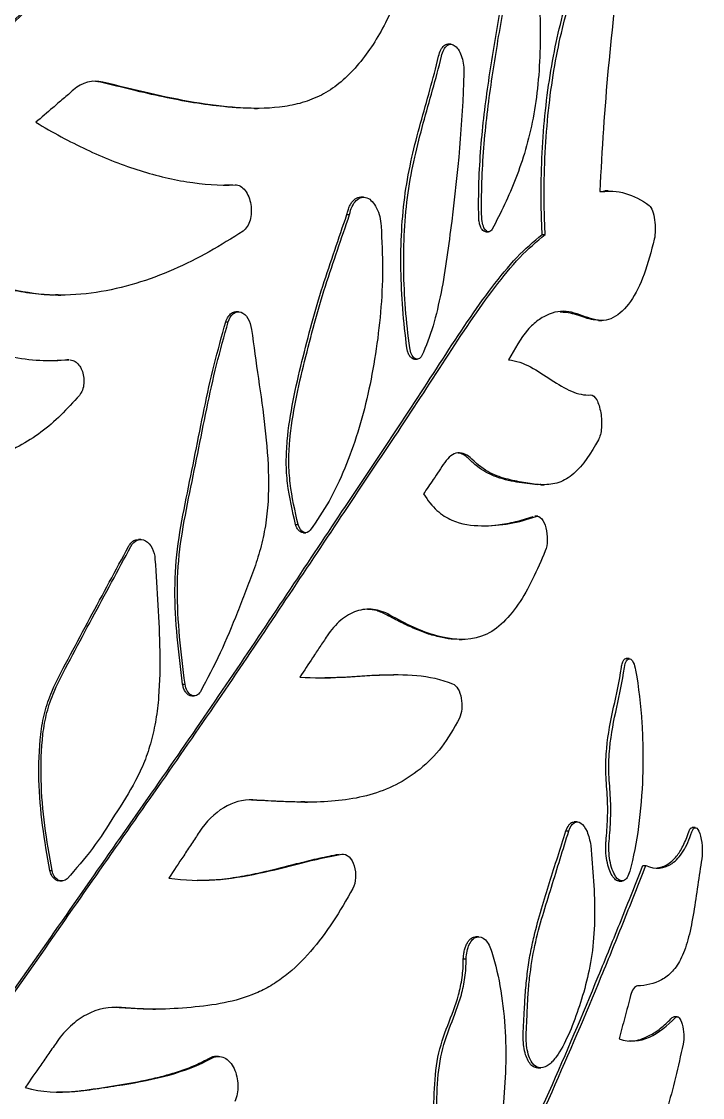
# Model space of a CAD drawing. Header units: millimetres. Extents: x 10 to 459, y 8 to 584.
# Drawn here: x 348.61 to 358.8, y 352.82 to 368.94 of the extents above; entities that cross this region are included whole.
import ezdxf

# ---------------------------------------------------------------- set-up
doc = ezdxf.new("R2010")
doc.units = ezdxf.units.MM
doc.layers.add('OUTLINE', color=7, linetype='Continuous', lineweight=25)

msp = doc.modelspace()

# ---------------------------------------------------------------- linework, layer by layer
at = {"layer": 'OUTLINE'}
for p, q in [((355.032, 368.6), (354.988, 368.6)), ((349.788, 368.033), (349.675, 368.045)), ((352.095, 367.64), (352.136, 367.64)), ((351.642, 366.493), (351.766, 366.493)), ((353.725, 366.31), (353.683, 366.31)), ((357.262, 366.395), (357.339, 366.396)), ((357.385, 366.402), (357.339, 366.402)), ((353.475, 366.048), (353.515, 366.048)), ((355.554, 365.789), (355.598, 365.789)), ((356.398, 365.75), (356.443, 365.75)), ((349.156, 364.842), (349.192, 364.842)), ((351.853, 364.592), (351.815, 364.592)), ((351.662, 364.44), (351.699, 364.44)), ((357.243, 364.46), (357.29, 364.46)), ((348.999, 363.864), (349.274, 363.874)), ((349.318, 363.874), (349.284, 363.874)), ((349.308, 363.874), (349.318, 363.872)), ((354.486, 363.881), (354.528, 363.881)), ((356.377, 362.001), (356.423, 362.001)), ((356.336, 361.528), (356.291, 361.528)), ((352.707, 361.404), (352.746, 361.404)), ((352.824, 361.282), (352.863, 361.282)), ((350.39, 361.182), (350.355, 361.182)), ((354.077, 360.048), (354.118, 360.048)), ((355.155, 359.684), (355.2, 359.684)), ((357.703, 359.396), (357.656, 359.396)), ((354.219, 359.155), (354.178, 359.155)), ((351.017, 359.012), (351.053, 359.012)), ((351.154, 358.837), (351.191, 358.837)), ((352.846, 357.246), (352.888, 357.246)), ((356.925, 356.951), (356.88, 356.951)), ((356.753, 356.814), (356.797, 356.814)), ((358.69, 356.864), (358.642, 356.864)), ((357.905, 356.295), (357.952, 356.295)), ((349.03, 356.221), (349.062, 356.221)), ((349.179, 356.065), (349.212, 356.065)), ((357.548, 356.064), (357.595, 356.064)), ((355.448, 355.229), (355.405, 355.229)), ((355.218, 354.896), (355.26, 354.896)), ((350.068, 354.167), (349.959, 354.17)), ((350.068, 354.167), (350.102, 354.167)), ((350.573, 354.143), (350.611, 354.143)), ((358.346, 354.019), (358.372, 354.031)), ((358.419, 354.031), (358.371, 354.031)), ((351.553, 353.437), (351.516, 353.437)), ((356.334, 353.265), (356.379, 353.265))]:
    msp.add_line(p, q, dxfattribs=at)
for points, knots in [([(325.204, 346.333), (325.431, 346.641), (325.659, 346.948), (326.128, 347.55), (326.367, 347.848), (327.094, 348.729), (327.594, 349.303), (328.62, 350.426), (329.145, 350.976), (330.214, 352.057), (330.759, 352.589), (332.403, 354.158), (333.517, 355.172), (335.715, 357.199), (336.796, 358.221), (338.931, 360.233), (339.99, 361.219), (341.566, 362.666), (342.09, 363.143), (343.124, 364.084), (343.635, 364.548), (345.15, 365.92), (346.135, 366.808), (348.048, 368.532), (348.976, 369.367), (349.871, 370.173)], [0, 0, 0, 0, 0.03125, 0.03125, 0.0625, 0.0625, 0.125, 0.125, 0.1875, 0.1875, 0.25, 0.25, 0.375, 0.375, 0.5, 0.5, 0.625, 0.625, 0.6875, 0.6875, 0.75, 0.75, 0.875, 0.875, 1, 1, 1, 1]), ([(327.701, 349.413), (327.71, 349.423), (328.012, 349.774), (328.635, 350.439), (329.565, 351.411), (330.513, 352.354), (331.471, 353.277), (332.435, 354.182), (333.403, 355.078), (334.371, 355.97), (335.334, 356.861), (336.286, 357.752), (337.227, 358.641), (338.16, 359.523), (339.091, 360.398), (340.021, 361.262), (340.947, 362.117), (341.912, 363.002), (342.914, 363.915), (343.947, 364.854), (344.966, 365.777), (345.906, 366.627), (346.769, 367.407), (347.559, 368.119), (348.333, 368.818), (349.094, 369.503), (349.586, 369.947), (349.832, 370.169)], [0, 0, 0, 0, 0.001288, 0.042666, 0.084054, 0.125434, 0.166394, 0.207362, 0.248324, 0.289476, 0.330635, 0.371787, 0.412744, 0.453707, 0.494663, 0.535845, 0.577034, 0.618215, 0.665487, 0.712783, 0.760077, 0.807346, 0.845862, 0.884403, 0.922951, 0.961488, 1, 1, 1, 1]), ([(356.398, 365.75), (356.394, 365.861), (356.389, 365.972), (356.384, 366.191), (356.383, 366.301), (356.384, 366.627), (356.391, 366.842), (356.416, 367.267), (356.434, 367.479), (356.48, 367.888), (356.509, 368.086), (356.575, 368.469), (356.613, 368.654), (356.698, 369.009), (356.746, 369.181), (356.9, 369.664), (357.014, 369.947), (357.145, 370.169)], [0, 0, 0, 0, 0.0625, 0.0625, 0.125, 0.125, 0.25, 0.25, 0.375, 0.375, 0.5, 0.5, 0.625, 0.625, 0.75, 0.75, 1, 1, 1, 1]), ([(356.443, 365.75), (356.439, 365.861), (356.434, 365.972), (356.429, 366.192), (356.428, 366.302), (356.429, 366.628), (356.436, 366.843), (356.461, 367.269), (356.479, 367.481), (356.526, 367.891), (356.554, 368.09), (356.621, 368.473), (356.659, 368.658), (356.745, 369.013), (356.793, 369.185), (356.947, 369.668), (357.062, 369.95), (357.193, 370.173)], [0, 0, 0, 0, 0.0625, 0.0625, 0.125, 0.125, 0.25, 0.25, 0.375, 0.375, 0.5, 0.5, 0.625, 0.625, 0.75, 0.75, 1, 1, 1, 1]), ([(357.589, 370.007), (357.512, 369.441), (357.444, 368.853), (357.334, 367.644), (357.291, 367.026), (357.262, 366.394)], [0, 0, 0, 0, 0.5, 0.5, 1, 1, 1, 1]), ([(355.45, 366.004), (355.442, 366.361), (355.455, 366.707), (355.509, 367.387), (355.551, 367.721), (355.622, 368.212), (355.648, 368.374), (355.7, 368.697), (355.726, 368.858), (355.812, 369.332), (355.877, 369.637), (355.964, 369.914)], [0, 0, 0, 0, 0.25, 0.25, 0.5, 0.5, 0.625, 0.625, 0.75, 0.75, 1, 1, 1, 1]), ([(355.494, 366.004), (355.486, 366.361), (355.499, 366.707), (355.553, 367.387), (355.594, 367.722), (355.666, 368.212), (355.692, 368.374), (355.744, 368.697), (355.771, 368.858), (355.857, 369.332), (355.922, 369.638), (356.009, 369.914)], [0, 0, 0, 0, 0.25, 0.25, 0.5, 0.5, 0.625, 0.625, 0.75, 0.75, 1, 1, 1, 1]), ([(356.324, 369.675), (356.361, 369.297), (356.376, 368.922), (356.363, 368.366), (356.352, 368.181), (356.318, 367.828), (356.294, 367.658), (356.232, 367.33), (356.193, 367.172), (356.106, 366.871), (356.057, 366.729), (355.9, 366.321), (355.779, 366.073), (355.651, 365.831)], [0, 0, 0, 0, 0.25, 0.25, 0.375, 0.375, 0.5, 0.5, 0.625, 0.625, 0.75, 0.75, 1, 1, 1, 1]), ([(354.31, 369.52), (354.26, 369.394), (354.21, 369.267), (354.105, 369.023), (354.048, 368.907), (353.926, 368.688), (353.86, 368.584), (353.721, 368.389), (353.647, 368.296), (353.414, 368.044), (353.244, 367.913), (352.966, 367.777), (352.869, 367.742), (352.671, 367.688), (352.571, 367.67), (352.266, 367.634), (352.057, 367.635), (351.629, 367.665), (351.41, 367.692), (350.746, 367.804), (350.291, 367.917), (349.822, 368.033)], [0, 0, 0, 0, 0.0625, 0.0625, 0.125, 0.125, 0.1875, 0.1875, 0.25, 0.25, 0.375, 0.375, 0.4375, 0.4375, 0.5, 0.5, 0.625, 0.625, 0.75, 0.75, 1, 1, 1, 1]), ([(354.848, 368.421), (354.858, 368.455), (354.878, 368.523), (354.929, 368.582), (354.969, 368.606), (354.988, 368.6), (354.989, 368.6)], [0, 0, 0, 0, 0.340233, 0.681549, 0.995178, 1, 1, 1, 1]), ([(354.891, 368.421), (354.908, 368.493), (354.937, 368.551), (355.014, 368.609), (355.059, 368.606), (355.139, 368.54), (355.174, 368.477), (355.219, 368.331), (355.229, 368.246), (355.227, 368.165)], [0, 0, 0, 0, 0.25, 0.25, 0.5, 0.5, 0.75, 0.75, 1, 1, 1, 1]), ([(354.375, 364.05), (354.322, 364.441), (354.291, 364.832), (354.279, 365.612), (354.299, 366.006), (354.402, 366.739), (354.486, 367.081), (354.67, 367.751), (354.768, 368.077), (354.848, 368.421)], [0, 0, 0, 0, 0.25, 0.25, 0.5, 0.5, 0.75, 0.75, 1, 1, 1, 1]), ([(354.416, 364.05), (354.363, 364.442), (354.333, 364.832), (354.321, 365.612), (354.341, 366.006), (354.444, 366.739), (354.528, 367.081), (354.712, 367.751), (354.81, 368.077), (354.891, 368.421)], [0, 0, 0, 0, 0.25, 0.25, 0.5, 0.5, 0.75, 0.75, 1, 1, 1, 1]), ([(352.095, 367.64), (352.025, 367.641), (351.871, 367.643), (351.568, 367.669), (351.183, 367.72), (350.727, 367.809), (350.263, 367.915), (349.946, 367.994), (349.788, 368.033)], [0, 0, 0, 0, 0.0965146, 0.2118774, 0.4087442, 0.6057839, 0.802954, 1, 1, 1, 1]), ([(355.227, 368.165), (355.206, 367.408), (355.134, 366.676), (355, 365.59), (354.953, 365.227), (354.817, 364.537), (354.73, 364.212), (354.596, 363.936)], [0, 0, 0, 0, 0.5, 0.5, 0.75, 0.75, 1, 1, 1, 1]), ([(349.384, 367.917), (349.333, 367.872), (349.281, 367.827), (349.229, 367.783), (349.177, 367.738), (349.125, 367.693), (349.072, 367.648), (348.989, 367.576), (348.904, 367.503), (348.82, 367.431)], [0, 0, 0, 0, 0.0002576253, 0.0002576253, 0.0002576253, 0.0005152506, 0.0005152506, 0.0005152506, 0.0009278929, 0.0009278929, 0.0009278929, 0.0009278929]), ([(348.82, 367.431), (349.071, 367.279), (349.323, 367.143), (349.828, 366.905), (350.081, 366.804), (350.584, 366.641), (350.834, 366.579), (351.325, 366.501), (351.567, 366.485), (351.803, 366.493)], [0, 0, 0, 0, 0.25, 0.25, 0.5, 0.5, 0.75, 0.75, 1, 1, 1, 1]), ([(351.803, 366.493), (351.857, 366.495), (351.911, 366.463), (351.995, 366.355), (352.024, 366.279), (352.05, 366.12), (352.046, 366.036), (352.006, 365.892), (351.969, 365.833), (351.921, 365.801)], [0, 0, 0, 0, 0.25, 0.25, 0.5, 0.5, 0.75, 0.75, 1, 1, 1, 1]), ([(353.475, 366.048), (353.48, 366.071), (353.491, 366.117), (353.516, 366.178), (353.546, 366.229), (353.581, 366.27), (353.62, 366.295), (353.654, 366.311), (353.676, 366.307), (353.684, 366.305)], [0, 0, 0, 0, 0.15646, 0.312848, 0.469883, 0.626835, 0.771984, 0.9171, 1, 1, 1, 1]), ([(353.515, 366.048), (353.533, 366.137), (353.568, 366.213), (353.662, 366.307), (353.72, 366.322), (353.832, 366.278), (353.883, 366.221), (353.959, 366.068), (353.982, 365.974), (353.989, 365.877)], [0, 0, 0, 0, 0.25, 0.25, 0.5, 0.5, 0.75, 0.75, 1, 1, 1, 1]), ([(358.003, 366.184), (358.037, 366.157), (358.068, 366.07), (358.096, 365.87), (358.095, 365.759), (358.077, 365.681)], [0, 0, 0, 0, 0.5, 0.5, 1, 1, 1, 1]), ([(352.707, 361.404), (352.661, 361.608), (352.614, 361.812), (352.576, 362.127), (352.569, 362.234), (352.568, 362.448), (352.574, 362.553), (352.601, 362.863), (352.633, 363.065), (352.711, 363.462), (352.756, 363.655), (352.898, 364.232), (352.998, 364.612), (353.173, 365.157), (353.234, 365.336), (353.355, 365.692), (353.415, 365.87), (353.475, 366.048)], [0, 0, 0, 0, 0.125, 0.125, 0.1875, 0.1875, 0.25, 0.25, 0.375, 0.375, 0.5, 0.5, 0.75, 0.75, 0.875, 0.875, 1, 1, 1, 1]), ([(352.746, 361.404), (352.699, 361.608), (352.653, 361.812), (352.615, 362.127), (352.608, 362.234), (352.607, 362.448), (352.612, 362.553), (352.639, 362.863), (352.672, 363.065), (352.75, 363.462), (352.795, 363.656), (352.938, 364.232), (353.038, 364.612), (353.213, 365.157), (353.274, 365.336), (353.395, 365.693), (353.455, 365.87), (353.515, 366.048)], [0, 0, 0, 0, 0.125, 0.125, 0.1875, 0.1875, 0.25, 0.25, 0.375, 0.375, 0.5, 0.5, 0.75, 0.75, 0.875, 0.875, 1, 1, 1, 1]), ([(355.554, 365.79), (355.545, 365.791), (355.526, 365.795), (355.498, 365.824), (355.475, 365.868), (355.457, 365.928), (355.451, 365.975), (355.45, 366.001), (355.45, 366.004)], [0, 0, 0, 0, 0.177785, 0.360641, 0.550601, 0.752354, 0.972199, 1, 1, 1, 1]), ([(355.651, 365.831), (355.639, 365.807), (355.622, 365.793), (355.586, 365.787), (355.567, 365.796), (355.517, 365.854), (355.496, 365.93), (355.494, 366.004)], [0, 0, 0, 0, 0.25, 0.25, 0.5, 0.5, 1, 1, 1, 1]), ([(351.921, 365.801), (351.755, 365.695), (351.587, 365.589), (351.24, 365.395), (351.062, 365.306), (350.513, 365.065), (350.126, 364.943), (349.521, 364.852), (349.315, 364.837), (348.891, 364.848), (348.679, 364.876), (348.255, 364.972), (348.043, 365.039), (347.62, 365.231), (347.413, 365.359), (347.206, 365.487)], [0, 0, 0, 0, 0.125, 0.125, 0.25, 0.25, 0.5, 0.5, 0.625, 0.625, 0.75, 0.75, 0.875, 0.875, 1, 1, 1, 1]), ([(353.989, 365.877), (353.999, 365.659), (354.008, 365.441), (354.009, 365.01), (353.998, 364.797), (353.961, 364.375), (353.935, 364.165), (353.872, 363.755), (353.834, 363.554), (353.746, 363.163), (353.695, 362.972), (353.58, 362.601), (353.516, 362.42), (353.373, 362.074), (353.295, 361.909), (353.121, 361.604), (353.025, 361.462), (352.928, 361.32)], [0, 0, 0, 0, 0.125, 0.125, 0.25, 0.25, 0.375, 0.375, 0.5, 0.5, 0.625, 0.625, 0.75, 0.75, 0.875, 0.875, 1, 1, 1, 1]), ([(341.973, 345.09), (342.149, 345.332), (342.324, 345.574), (342.665, 346.064), (342.832, 346.312), (343.329, 347.055), (343.652, 347.555), (344.299, 348.547), (344.623, 349.039), (345.284, 350.002), (345.622, 350.472), (346.301, 351.399), (346.641, 351.856), (347.312, 352.768), (347.642, 353.225), (348.613, 354.595), (349.241, 355.505), (350.48, 357.277), (351.087, 358.144), (352.251, 359.86), (352.809, 360.707), (353.623, 361.929), (353.89, 362.328), (354.411, 363.114), (354.664, 363.502), (355.157, 364.263), (355.399, 364.631), (355.77, 365.119), (355.893, 365.271), (356.144, 365.537), (356.273, 365.645), (356.398, 365.75)], [0, 0, 0, 0, 0.03125, 0.03125, 0.0625, 0.0625, 0.125, 0.125, 0.1875, 0.1875, 0.25, 0.25, 0.3125, 0.3125, 0.375, 0.375, 0.5, 0.5, 0.625, 0.625, 0.75, 0.75, 0.8125, 0.8125, 0.875, 0.875, 0.9375, 0.9375, 0.96875, 0.96875, 1, 1, 1, 1]), ([(341.994, 345.09), (342.171, 345.332), (342.346, 345.574), (342.688, 346.064), (342.855, 346.312), (343.353, 347.056), (343.677, 347.555), (344.325, 348.548), (344.649, 349.04), (345.311, 350.003), (345.65, 350.473), (346.33, 351.4), (346.671, 351.857), (347.343, 352.77), (347.673, 353.226), (348.646, 354.597), (349.275, 355.507), (350.516, 357.279), (351.124, 358.145), (352.289, 359.862), (352.849, 360.708), (353.664, 361.93), (353.931, 362.329), (354.453, 363.115), (354.706, 363.503), (355.2, 364.264), (355.443, 364.632), (355.814, 365.119), (355.937, 365.271), (356.188, 365.537), (356.318, 365.645), (356.443, 365.75)], [0, 0, 0, 0, 0.03125, 0.03125, 0.0625, 0.0625, 0.125, 0.125, 0.1875, 0.1875, 0.25, 0.25, 0.3125, 0.3125, 0.375, 0.375, 0.5, 0.5, 0.625, 0.625, 0.75, 0.75, 0.8125, 0.8125, 0.875, 0.875, 0.9375, 0.9375, 0.96875, 0.96875, 1, 1, 1, 1]), ([(358.077, 365.681), (358.031, 365.497), (357.982, 365.314), (357.866, 364.997), (357.798, 364.86), (357.643, 364.637), (357.558, 364.554), (357.417, 364.48), (357.368, 364.465), (357.267, 364.457), (357.216, 364.465), (357.058, 364.508), (356.949, 364.559), (356.784, 364.597), (356.729, 364.603), (356.617, 364.594), (356.562, 364.58), (356.45, 364.534), (356.394, 364.504), (356.284, 364.425), (356.231, 364.376), (356.079, 364.201), (355.988, 364.035), (355.897, 363.872)], [0, 0, 0, 0, 0.125, 0.125, 0.25, 0.25, 0.375, 0.375, 0.4375, 0.4375, 0.5, 0.5, 0.625, 0.625, 0.6875, 0.6875, 0.75, 0.75, 0.8125, 0.8125, 0.875, 0.875, 1, 1, 1, 1]), ([(349.156, 364.845), (349.129, 364.844), (348.988, 364.838), (348.725, 364.866), (348.372, 364.929), (348.018, 365.037), (347.701, 365.176), (347.422, 365.334), (347.258, 365.436), (347.176, 365.487)], [0, 0, 0, 0, 0.041888, 0.21707, 0.393005, 0.568689, 0.743528, 0.871733, 1, 1, 1, 1]), ([(345.787, 364.875), (346.105, 364.873), (346.42, 364.844), (346.876, 364.702), (347.024, 364.638), (347.308, 364.474), (347.444, 364.378), (347.719, 364.2), (347.859, 364.12), (348.147, 363.998), (348.294, 363.954), (348.733, 363.86), (349.024, 363.85), (349.308, 363.874)], [0, 0, 0, 0, 0.25, 0.25, 0.375, 0.375, 0.5, 0.5, 0.625, 0.625, 0.75, 0.75, 1, 1, 1, 1]), ([(351.662, 364.44), (351.672, 364.468), (351.694, 364.524), (351.747, 364.574), (351.791, 364.596), (351.813, 364.591), (351.815, 364.59)], [0, 0, 0, 0, 0.329796, 0.660297, 0.972257, 1, 1, 1, 1]), ([(351.699, 364.44), (351.715, 364.493), (351.742, 364.537), (351.811, 364.591), (351.852, 364.598), (351.93, 364.572), (351.967, 364.538), (352.022, 364.445), (352.04, 364.388), (352.048, 364.328)], [0, 0, 0, 0, 0.25, 0.25, 0.5, 0.5, 0.75, 0.75, 1, 1, 1, 1]), ([(357.244, 364.465), (357.208, 364.468), (357.13, 364.472), (357.01, 364.515), (356.884, 364.556), (356.77, 364.582), (356.696, 364.584), (356.666, 364.585)], [0, 0, 0, 0, 0.1951373, 0.4215091, 0.6330489, 0.8457764, 1, 1, 1, 1]), ([(351.017, 359.012), (350.987, 359.248), (350.958, 359.484), (350.915, 359.957), (350.901, 360.194), (350.903, 360.662), (350.92, 360.893), (350.983, 361.349), (351.026, 361.574), (351.116, 362.021), (351.162, 362.244), (351.251, 362.691), (351.294, 362.915), (351.386, 363.359), (351.434, 363.58), (351.543, 364.013), (351.603, 364.226), (351.662, 364.44)], [0, 0, 0, 0, 0.125, 0.125, 0.25, 0.25, 0.375, 0.375, 0.5, 0.5, 0.625, 0.625, 0.75, 0.75, 0.875, 0.875, 1, 1, 1, 1]), ([(351.053, 359.012), (351.023, 359.248), (350.994, 359.484), (350.951, 359.957), (350.937, 360.195), (350.939, 360.662), (350.956, 360.893), (351.019, 361.349), (351.062, 361.575), (351.152, 362.022), (351.198, 362.244), (351.287, 362.691), (351.331, 362.915), (351.423, 363.36), (351.471, 363.58), (351.58, 364.013), (351.64, 364.227), (351.699, 364.44)], [0, 0, 0, 0, 0.125, 0.125, 0.25, 0.25, 0.375, 0.375, 0.5, 0.5, 0.625, 0.625, 0.75, 0.75, 0.875, 0.875, 1, 1, 1, 1]), ([(352.048, 364.328), (352.082, 364.082), (352.116, 363.837), (352.187, 363.347), (352.222, 363.101), (352.277, 362.609), (352.297, 362.363), (352.307, 361.871), (352.294, 361.622), (352.236, 361.269), (352.211, 361.153), (352.151, 360.93), (352.115, 360.822), (352.04, 360.61), (352, 360.506), (351.92, 360.297), (351.879, 360.193), (351.756, 359.882), (351.67, 359.678), (351.485, 359.282), (351.384, 359.091), (351.283, 358.9)], [0, 0, 0, 0, 0.125, 0.125, 0.25, 0.25, 0.375, 0.375, 0.5, 0.5, 0.5625, 0.5625, 0.625, 0.625, 0.6875, 0.6875, 0.75, 0.75, 0.875, 0.875, 1, 1, 1, 1]), ([(354.486, 363.883), (354.478, 363.883), (354.459, 363.884), (354.43, 363.908), (354.403, 363.948), (354.384, 363.998), (354.378, 364.035), (354.375, 364.05)], [0, 0, 0, 0, 0.157668, 0.37065, 0.590577, 0.823365, 1, 1, 1, 1]), ([(354.596, 363.936), (354.583, 363.911), (354.567, 363.893), (354.531, 363.878), (354.511, 363.88), (354.455, 363.918), (354.426, 363.981), (354.416, 364.05)], [0, 0, 0, 0, 0.25, 0.25, 0.5, 0.5, 1, 1, 1, 1]), ([(349.331, 363.87), (349.346, 363.869), (349.383, 363.866), (349.438, 363.827), (349.491, 363.762), (349.527, 363.673), (349.544, 363.571), (349.535, 363.466), (349.506, 363.387), (349.48, 363.351), (349.472, 363.339)], [0, 0, 0, 0, 0.083246, 0.21131, 0.341992, 0.479273, 0.625121, 0.776971, 0.930295, 1, 1, 1, 1]), ([(355.897, 363.872), (356.12, 363.854), (356.332, 363.706), (356.637, 363.506), (356.738, 363.444), (356.934, 363.361), (357.03, 363.339), (357.123, 363.346)], [0, 0, 0, 0, 0.5, 0.5, 0.75, 0.75, 1, 1, 1, 1]), ([(357.123, 363.346), (357.155, 363.349), (357.188, 363.32), (357.242, 363.223), (357.263, 363.155), (357.288, 363.006), (357.292, 362.926), (357.28, 362.78), (357.264, 362.716), (357.241, 362.673)], [0, 0, 0, 0, 0.25, 0.25, 0.5, 0.5, 0.75, 0.75, 1, 1, 1, 1]), ([(349.472, 363.339), (349.381, 363.239), (349.29, 363.139), (349.1, 362.951), (349.001, 362.865), (348.688, 362.634), (348.459, 362.509), (348.102, 362.373), (347.981, 362.336), (347.732, 362.281), (347.604, 362.264), (347.215, 362.248), (346.954, 362.284), (346.563, 362.411), (346.435, 362.466), (346.183, 362.593), (346.058, 362.664), (345.806, 362.798), (345.679, 362.863), (345.419, 362.972), (345.286, 363.016), (345.014, 363.079), (344.875, 363.098), (344.597, 363.117), (344.458, 363.117), (344.182, 363.093), (344.044, 363.067), (343.77, 362.993), (343.634, 362.946), (343.497, 362.899)], [0, 0, 0, 0, 0.0625, 0.0625, 0.125, 0.125, 0.25, 0.25, 0.3125, 0.3125, 0.375, 0.375, 0.5, 0.5, 0.5625, 0.5625, 0.625, 0.625, 0.6875, 0.6875, 0.75, 0.75, 0.8125, 0.8125, 0.875, 0.875, 0.9375, 0.9375, 1, 1, 1, 1]), ([(357.241, 362.673), (357.131, 362.472), (357.011, 362.292), (356.801, 362.107), (356.726, 362.061), (356.571, 362.009), (356.49, 362), (356.324, 362.002), (356.239, 362.014), (356.066, 362.044), (355.978, 362.06), (355.799, 362.105), (355.709, 362.134), (355.526, 362.229), (355.435, 362.294), (355.347, 362.385)], [0, 0, 0, 0, 0.25, 0.25, 0.375, 0.375, 0.5, 0.5, 0.625, 0.625, 0.75, 0.75, 0.875, 0.875, 1, 1, 1, 1]), ([(355.347, 362.385), (355.281, 362.453), (355.207, 362.485), (355.064, 362.468), (354.996, 362.418), (354.941, 362.336)], [0, 0, 0, 0, 0.5, 0.5, 1, 1, 1, 1]), ([(355.304, 362.385), (355.285, 362.403), (355.246, 362.438), (355.19, 362.468), (355.154, 362.473), (355.139, 362.475)], [0, 0, 0, 0, 0.3704409, 0.7407545, 1, 1, 1, 1]), ([(356.377, 362.003), (356.372, 362.003), (356.32, 361.998), (356.213, 362.013), (356.056, 362.033), (355.892, 362.063), (355.724, 362.111), (355.569, 362.179), (355.428, 362.268), (355.345, 362.346), (355.304, 362.385)], [0, 0, 0, 0, 0.014498, 0.156347, 0.309827, 0.463546, 0.616855, 0.769772, 0.884932, 1, 1, 1, 1]), ([(354.941, 362.336), (354.912, 362.293), (354.884, 362.25), (354.855, 362.208), (354.826, 362.165), (354.798, 362.122), (354.769, 362.08), (354.721, 362.008), (354.672, 361.936), (354.623, 361.864)], [0, 0, 0, 0, 0.0002144931, 0.0002144931, 0.0002144931, 0.0004289861, 0.0004289861, 0.0004289861, 0.00078761, 0.00078761, 0.00078761, 0.00078761]), ([(354.623, 361.864), (354.685, 361.764), (354.752, 361.682), (354.895, 361.551), (354.971, 361.504), (355.195, 361.404), (355.345, 361.39), (355.779, 361.381), (356.052, 361.434), (356.307, 361.525)], [0, 0, 0, 0, 0.125, 0.125, 0.25, 0.25, 0.5, 0.5, 1, 1, 1, 1]), ([(355.489, 361.387), (355.51, 361.386), (355.593, 361.384), (355.766, 361.403), (356.006, 361.441), (356.177, 361.497), (356.262, 361.525)], [0, 0, 0, 0, 0.074761, 0.30233, 0.651141, 1, 1, 1, 1]), ([(356.307, 361.525), (356.335, 361.535), (356.365, 361.523), (356.418, 361.46), (356.44, 361.411), (356.484, 361.239), (356.481, 361.099), (356.446, 361.01)], [0, 0, 0, 0, 0.25, 0.25, 0.5, 0.5, 1, 1, 1, 1]), ([(352.824, 361.283), (352.822, 361.282), (352.809, 361.279), (352.782, 361.291), (352.748, 361.319), (352.722, 361.36), (352.711, 361.391), (352.707, 361.404)], [0, 0, 0, 0, 0.027397, 0.288723, 0.548622, 0.816602, 1, 1, 1, 1]), ([(352.928, 361.32), (352.902, 361.285), (352.863, 361.273), (352.792, 361.306), (352.762, 361.35), (352.746, 361.404)], [0, 0, 0, 0, 0.5, 0.5, 1, 1, 1, 1]), ([(350.207, 361.077), (350.222, 361.1), (350.253, 361.145), (350.307, 361.179), (350.343, 361.178), (350.355, 361.178)], [0, 0, 0, 0, 0.393436, 0.787687, 1, 1, 1, 1]), ([(350.242, 361.077), (350.267, 361.122), (350.301, 361.156), (350.379, 361.187), (350.423, 361.184), (350.502, 361.14), (350.536, 361.1), (350.585, 361.002), (350.6, 360.944), (350.603, 360.885)], [0, 0, 0, 0, 0.25, 0.25, 0.5, 0.5, 0.75, 0.75, 1, 1, 1, 1]), ([(349.03, 356.221), (348.99, 356.446), (348.95, 356.671), (348.891, 357.123), (348.872, 357.35), (348.861, 357.806), (348.867, 358.038), (348.907, 358.373), (348.926, 358.483), (348.981, 358.697), (349.018, 358.8), (349.142, 359.094), (349.242, 359.273), (349.435, 359.638), (349.532, 359.82), (349.822, 360.361), (350.017, 360.719), (350.207, 361.077)], [0, 0, 0, 0, 0.125, 0.125, 0.25, 0.25, 0.375, 0.375, 0.4375, 0.4375, 0.5, 0.5, 0.625, 0.625, 0.75, 0.75, 1, 1, 1, 1]), ([(349.062, 356.221), (349.022, 356.446), (348.983, 356.671), (348.923, 357.123), (348.905, 357.35), (348.894, 357.807), (348.899, 358.039), (348.94, 358.374), (348.959, 358.484), (349.014, 358.697), (349.051, 358.801), (349.176, 359.094), (349.276, 359.274), (349.469, 359.639), (349.565, 359.82), (349.857, 360.361), (350.051, 360.719), (350.242, 361.077)], [0, 0, 0, 0, 0.125, 0.125, 0.25, 0.25, 0.375, 0.375, 0.4375, 0.4375, 0.5, 0.5, 0.625, 0.625, 0.75, 0.75, 1, 1, 1, 1]), ([(356.446, 361.01), (356.385, 360.866), (356.323, 360.722), (356.19, 360.45), (356.118, 360.324), (355.961, 360.095), (355.876, 359.993), (355.694, 359.828), (355.596, 359.767), (355.28, 359.657), (355.053, 359.677), (354.706, 359.77), (354.59, 359.812), (354.355, 359.919), (354.237, 359.983), (354.118, 360.048)], [0, 0, 0, 0, 0.125, 0.125, 0.25, 0.25, 0.375, 0.375, 0.5, 0.5, 0.75, 0.75, 0.875, 0.875, 1, 1, 1, 1]), ([(350.603, 360.885), (350.634, 360.426), (350.666, 359.966), (350.678, 359.279), (350.675, 359.05), (350.648, 358.709), (350.634, 358.594), (350.598, 358.372), (350.574, 358.264), (350.517, 358.054), (350.483, 357.952), (350.406, 357.756), (350.361, 357.66), (350.216, 357.387), (350.106, 357.221), (349.893, 356.878), (349.785, 356.707), (349.547, 356.391), (349.418, 356.245), (349.288, 356.099)], [0, 0, 0, 0, 0.25, 0.25, 0.375, 0.375, 0.4375, 0.4375, 0.5, 0.5, 0.5625, 0.5625, 0.625, 0.625, 0.75, 0.75, 0.875, 0.875, 1, 1, 1, 1]), ([(354.118, 360.048), (354.037, 360.094), (353.955, 360.123), (353.787, 360.143), (353.702, 360.134), (353.538, 360.079), (353.458, 360.032), (353.31, 359.907), (353.241, 359.828), (353.179, 359.735)], [0, 0, 0, 0, 0.25, 0.25, 0.5, 0.5, 0.75, 0.75, 1, 1, 1, 1]), ([(354.077, 360.048), (354.026, 360.074), (353.929, 360.123), (353.829, 360.13), (353.783, 360.134)], [0, 0, 0, 0, 0.534114, 1, 1, 1, 1]), ([(355.121, 359.687), (355.108, 359.687), (355.037, 359.685), (354.896, 359.709), (354.699, 359.76), (354.494, 359.84), (354.287, 359.936), (354.147, 360.01), (354.077, 360.048)], [0, 0, 0, 0, 0.0370673, 0.2153085, 0.4111264, 0.6073046, 0.8037792, 1, 1, 1, 1]), ([(353.179, 359.735), (353.143, 359.681), (353.107, 359.627), (353.071, 359.573), (353.035, 359.518), (352.999, 359.464), (352.963, 359.409), (352.9, 359.313), (352.836, 359.217), (352.773, 359.12)], [0, 0, 0, 0, 0.0002479943, 0.0002479943, 0.0002479943, 0.0004959884, 0.0004959884, 0.0004959884, 0.0009304712, 0.0009304712, 0.0009304712, 0.0009304712]), ([(357.584, 359.264), (357.589, 359.288), (357.598, 359.336), (357.622, 359.38), (357.643, 359.399), (357.655, 359.395), (357.656, 359.394)], [0, 0, 0, 0, 0.326738, 0.654228, 0.961684, 1, 1, 1, 1]), ([(357.63, 359.264), (357.636, 359.306), (357.647, 359.341), (357.675, 359.388), (357.693, 359.399), (357.729, 359.39), (357.748, 359.37), (357.778, 359.308), (357.79, 359.267), (357.798, 359.222)], [0, 0, 0, 0, 0.25, 0.25, 0.5, 0.5, 0.75, 0.75, 1, 1, 1, 1]), ([(352.773, 359.12), (353.187, 359.087), (353.581, 359.132), (354.342, 359.167), (354.708, 359.158), (355.059, 359.019)], [0, 0, 0, 0, 0.5, 0.5, 1, 1, 1, 1]), ([(353.072, 359.109), (353.169, 359.111), (353.368, 359.115), (353.663, 359.134), (353.935, 359.152), (354.105, 359.154), (354.178, 359.155)], [0, 0, 0, 0, 0.252218, 0.523274, 0.794392, 1, 1, 1, 1]), ([(357.355, 356.661), (357.366, 356.772), (357.374, 356.884), (357.382, 357.115), (357.38, 357.233), (357.366, 357.469), (357.355, 357.588), (357.349, 357.824), (357.354, 357.94), (357.386, 358.271), (357.427, 358.472), (357.511, 358.862), (357.556, 359.051), (357.584, 359.264)], [0, 0, 0, 0, 0.125, 0.125, 0.25, 0.25, 0.375, 0.375, 0.5, 0.5, 0.75, 0.75, 1, 1, 1, 1]), ([(357.401, 356.661), (357.411, 356.772), (357.42, 356.884), (357.427, 357.115), (357.426, 357.233), (357.412, 357.47), (357.401, 357.588), (357.394, 357.824), (357.4, 357.94), (357.431, 358.272), (357.473, 358.472), (357.557, 358.862), (357.602, 359.051), (357.63, 359.264)], [0, 0, 0, 0, 0.125, 0.125, 0.25, 0.25, 0.375, 0.375, 0.5, 0.5, 0.75, 0.75, 1, 1, 1, 1]), ([(357.798, 359.222), (357.844, 358.963), (357.874, 358.699), (357.899, 358.296), (357.904, 358.161), (357.908, 357.895), (357.907, 357.763), (357.894, 357.374), (357.873, 357.119), (357.809, 356.644), (357.766, 356.421), (357.71, 356.213)], [0, 0, 0, 0, 0.25, 0.25, 0.375, 0.375, 0.5, 0.5, 0.75, 0.75, 1, 1, 1, 1]), ([(351.154, 358.839), (351.146, 358.839), (351.125, 358.838), (351.09, 358.859), (351.056, 358.897), (351.029, 358.95), (351.021, 358.992), (351.017, 359.012)], [0, 0, 0, 0, 0.11942, 0.331077, 0.547091, 0.772733, 1, 1, 1, 1]), ([(351.283, 358.9), (351.267, 358.873), (351.246, 358.853), (351.199, 358.834), (351.172, 358.835), (351.124, 358.86), (351.102, 358.883), (351.069, 358.941), (351.058, 358.976), (351.053, 359.012)], [0, 0, 0, 0, 0.25, 0.25, 0.5, 0.5, 0.75, 0.75, 1, 1, 1, 1]), ([(355.059, 359.019), (355.089, 359.007), (355.116, 358.98), (355.161, 358.903), (355.178, 358.854), (355.207, 358.699), (355.198, 358.582), (355.161, 358.505)], [0, 0, 0, 0, 0.25, 0.25, 0.5, 0.5, 1, 1, 1, 1]), ([(355.161, 358.505), (355.076, 358.352), (354.99, 358.199), (354.795, 357.942), (354.686, 357.836), (354.456, 357.648), (354.334, 357.57), (354.083, 357.443), (353.953, 357.394), (353.55, 357.28), (353.265, 357.251), (352.679, 357.242), (352.378, 357.26), (352.068, 357.278)], [0, 0, 0, 0, 0.125, 0.125, 0.25, 0.25, 0.375, 0.375, 0.5, 0.5, 0.75, 0.75, 1, 1, 1, 1]), ([(352.068, 357.278), (351.918, 357.286), (351.768, 357.245), (351.495, 357.08), (351.37, 356.954), (351.266, 356.796)], [0, 0, 0, 0, 0.5, 0.5, 1, 1, 1, 1]), ([(352.846, 357.248), (352.806, 357.248), (352.655, 357.246), (352.388, 357.258), (352.158, 357.271), (352.046, 357.277)], [0, 0, 0, 0, 0.153765, 0.585834, 1, 1, 1, 1]), ([(356.753, 356.814), (356.767, 356.846), (356.788, 356.895), (356.825, 356.931), (356.853, 356.95), (356.872, 356.947), (356.88, 356.945)], [0, 0, 0, 0, 0.415569, 0.624596, 0.833581, 1, 1, 1, 1]), ([(356.797, 356.814), (356.818, 356.872), (356.846, 356.914), (356.909, 356.957), (356.945, 356.956), (357.013, 356.909), (357.045, 356.863), (357.095, 356.745), (357.114, 356.673), (357.125, 356.597)], [0, 0, 0, 0, 0.25, 0.25, 0.5, 0.5, 0.75, 0.75, 1, 1, 1, 1]), ([(351.266, 356.796), (351.227, 356.738), (351.188, 356.679), (351.15, 356.62), (351.111, 356.561), (351.072, 356.502), (351.033, 356.443), (350.959, 356.332), (350.885, 356.22), (350.811, 356.109)], [0, 0, 0, 0, 0.0002519821, 0.0002519821, 0.0002519821, 0.0005039641, 0.0005039641, 0.0005039641, 0.000979781, 0.000979781, 0.000979781, 0.000979781]), ([(356.334, 353.267), (356.322, 353.267), (356.291, 353.267), (356.239, 353.295), (356.187, 353.365), (356.147, 353.465), (356.123, 353.571), (356.115, 353.674), (356.115, 353.798), (356.124, 353.953), (356.135, 354.174), (356.149, 354.429), (356.179, 354.708), (356.22, 354.979), (356.289, 355.295), (356.387, 355.647), (356.507, 356.043), (356.632, 356.428), (356.713, 356.685), (356.753, 356.814)], [0, 0, 0, 0, 0.016639, 0.044502, 0.072582, 0.098095, 0.128539, 0.149353, 0.170238, 0.215437, 0.260661, 0.329248, 0.398099, 0.466855, 0.535316, 0.651328, 0.767473, 0.883772, 1, 1, 1, 1]), ([(357.125, 356.597), (357.141, 356.419), (357.158, 356.241), (357.18, 355.885), (357.186, 355.708), (357.181, 355.361), (357.17, 355.19), (357.13, 354.86), (357.1, 354.707), (357.027, 354.416), (356.985, 354.277), (356.894, 354.007), (356.845, 353.878), (356.737, 353.638), (356.678, 353.526), (356.578, 353.386), (356.542, 353.344), (356.465, 353.284), (356.422, 353.265), (356.335, 353.265), (356.288, 353.285), (356.212, 353.396), (356.183, 353.479), (356.156, 353.655), (356.157, 353.745), (356.167, 353.92), (356.171, 354.007), (356.179, 354.183), (356.182, 354.271), (356.194, 354.443), (356.202, 354.528), (356.231, 354.778), (356.257, 354.94), (356.323, 355.252), (356.364, 355.401), (356.45, 355.689), (356.494, 355.831), (356.625, 356.255), (356.712, 356.535), (356.797, 356.814)], [0, 0, 0, 0, 0.0625, 0.0625, 0.125, 0.125, 0.1875, 0.1875, 0.25, 0.25, 0.3125, 0.3125, 0.375, 0.375, 0.4375, 0.4375, 0.46875, 0.46875, 0.5, 0.5, 0.53125, 0.53125, 0.5625, 0.5625, 0.59375, 0.59375, 0.625, 0.625, 0.65625, 0.65625, 0.6875, 0.6875, 0.75, 0.75, 0.8125, 0.8125, 0.875, 0.875, 1, 1, 1, 1]), ([(357.952, 356.295), (358.093, 356.235), (358.227, 356.246), (358.404, 356.37), (358.459, 356.43), (358.559, 356.588), (358.603, 356.685), (358.641, 356.802)], [0, 0, 0, 0, 0.5, 0.5, 0.75, 0.75, 1, 1, 1, 1]), ([(358.118, 356.261), (358.141, 356.264), (358.191, 356.271), (358.266, 356.305), (358.34, 356.358), (358.405, 356.426), (358.461, 356.505), (358.509, 356.59), (358.554, 356.688), (358.58, 356.764), (358.593, 356.802)], [0, 0, 0, 0, 0.1213407, 0.2606474, 0.4041688, 0.5476738, 0.6593036, 0.7709328, 0.885467, 1, 1, 1, 1]), ([(358.593, 356.802), (358.6, 356.82), (358.614, 356.855), (358.633, 356.861), (358.643, 356.863)], [0, 0, 0, 0, 0.503139, 1, 1, 1, 1]), ([(358.641, 356.802), (358.655, 356.845), (358.675, 356.868), (358.719, 356.858), (358.741, 356.824), (358.775, 356.724), (358.788, 356.656), (358.798, 356.521), (358.797, 356.453), (358.788, 356.397)], [0, 0, 0, 0, 0.25, 0.25, 0.5, 0.5, 0.75, 0.75, 1, 1, 1, 1]), ([(357.548, 356.07), (357.54, 356.068), (357.515, 356.064), (357.47, 356.105), (357.42, 356.185), (357.38, 356.302), (357.354, 356.444), (357.348, 356.569), (357.353, 356.639), (357.355, 356.661)], [0, 0, 0, 0, 0.070593, 0.228417, 0.388702, 0.555877, 0.732712, 0.91646, 1, 1, 1, 1]), ([(357.71, 356.213), (357.69, 356.136), (357.657, 356.083), (357.579, 356.053), (357.536, 356.078), (357.462, 356.189), (357.431, 356.275), (357.397, 356.464), (357.392, 356.568), (357.401, 356.661)], [0, 0, 0, 0, 0.25, 0.25, 0.5, 0.5, 0.75, 0.75, 1, 1, 1, 1]), ([(350.811, 356.109), (351.279, 356.034), (351.73, 356.088), (352.588, 356.27), (352.997, 356.397), (353.399, 356.467)], [0, 0, 0, 0, 0.5, 0.5, 1, 1, 1, 1]), ([(351.234, 356.077), (351.315, 356.077), (351.512, 356.078), (351.815, 356.119), (352.141, 356.18), (352.456, 356.256), (352.761, 356.334), (353.063, 356.409), (353.26, 356.448), (353.359, 356.467)], [0, 0, 0, 0, 0.106284, 0.258128, 0.410374, 0.557718, 0.70507, 0.852546, 1, 1, 1, 1]), ([(353.399, 356.467), (353.436, 356.473), (353.474, 356.458), (353.541, 356.394), (353.568, 356.346), (353.619, 356.178), (353.612, 356.042), (353.565, 355.954)], [0, 0, 0, 0, 0.25, 0.25, 0.5, 0.5, 1, 1, 1, 1]), ([(350.612, 342.106), (350.72, 342.247), (350.826, 342.389), (351.034, 342.678), (351.134, 342.826), (351.425, 343.277), (351.608, 343.587), (352.139, 344.532), (352.467, 345.181), (352.96, 346.134), (353.125, 346.447), (353.459, 347.061), (353.627, 347.362), (354.13, 348.254), (354.463, 348.833), (355.101, 349.989), (355.403, 350.569), (355.975, 351.739), (356.245, 352.325), (356.761, 353.489), (357.005, 354.066), (357.355, 354.916), (357.469, 355.197), (357.691, 355.752), (357.8, 356.024), (357.905, 356.295)], [0, 0, 0, 0, 0.03125, 0.03125, 0.0625, 0.0625, 0.125, 0.125, 0.25, 0.25, 0.3125, 0.3125, 0.375, 0.375, 0.5, 0.5, 0.625, 0.625, 0.75, 0.75, 0.875, 0.875, 0.9375, 0.9375, 1, 1, 1, 1]), ([(350.646, 342.106), (350.754, 342.247), (350.861, 342.389), (351.069, 342.678), (351.169, 342.826), (351.46, 343.277), (351.644, 343.587), (352.176, 344.532), (352.505, 345.181), (352.998, 346.134), (353.163, 346.448), (353.498, 347.061), (353.666, 347.362), (354.17, 348.255), (354.504, 348.833), (355.142, 349.989), (355.445, 350.569), (356.018, 351.739), (356.289, 352.325), (356.805, 353.489), (357.05, 354.066), (357.401, 354.916), (357.515, 355.197), (357.737, 355.752), (357.846, 356.024), (357.952, 356.295)], [0, 0, 0, 0, 0.03125, 0.03125, 0.0625, 0.0625, 0.125, 0.125, 0.25, 0.25, 0.3125, 0.3125, 0.375, 0.375, 0.5, 0.5, 0.625, 0.625, 0.75, 0.75, 0.875, 0.875, 0.9375, 0.9375, 1, 1, 1, 1]), ([(358.788, 356.397), (358.746, 356.138), (358.711, 355.861), (358.645, 355.469), (358.621, 355.342), (358.562, 355.11), (358.527, 355.007), (358.445, 354.835), (358.398, 354.766), (358.298, 354.657), (358.243, 354.616), (358.074, 354.523), (357.953, 354.5), (357.826, 354.491)], [0, 0, 0, 0, 0.25, 0.25, 0.375, 0.375, 0.5, 0.5, 0.625, 0.625, 0.75, 0.75, 1, 1, 1, 1]), ([(349.179, 356.066), (349.175, 356.066), (349.157, 356.062), (349.123, 356.076), (349.082, 356.107), (349.048, 356.157), (349.036, 356.199), (349.03, 356.221)], [0, 0, 0, 0, 0.052172, 0.27992, 0.507132, 0.741274, 1, 1, 1, 1]), ([(349.288, 356.099), (349.251, 356.062), (349.199, 356.054), (349.109, 356.104), (349.076, 356.159), (349.062, 356.221)], [0, 0, 0, 0, 0.5, 0.5, 1, 1, 1, 1]), ([(353.565, 355.954), (353.469, 355.783), (353.372, 355.612), (353.162, 355.295), (353.051, 355.146), (352.814, 354.873), (352.687, 354.749), (352.481, 354.588), (352.409, 354.538), (352.262, 354.452), (352.188, 354.414), (351.807, 354.252), (351.481, 354.2), (350.974, 354.156), (350.803, 354.144), (350.456, 354.142), (350.28, 354.155), (350.102, 354.167)], [0, 0, 0, 0, 0.125, 0.125, 0.25, 0.25, 0.375, 0.375, 0.4375, 0.4375, 0.5, 0.5, 0.75, 0.75, 0.875, 0.875, 1, 1, 1, 1]), ([(355.218, 354.896), (355.219, 354.92), (355.223, 354.966), (355.236, 355.032), (355.255, 355.091), (355.28, 355.142), (355.309, 355.182), (355.35, 355.219), (355.384, 355.225), (355.406, 355.228)], [0, 0, 0, 0, 0.130887, 0.261676, 0.392921, 0.524193, 0.650121, 0.776005, 1, 1, 1, 1]), ([(355.26, 354.896), (355.264, 354.978), (355.28, 355.054), (355.336, 355.172), (355.376, 355.213), (355.461, 355.237), (355.508, 355.221), (355.589, 355.14), (355.623, 355.075), (355.646, 355)], [0, 0, 0, 0, 0.25, 0.25, 0.5, 0.5, 0.75, 0.75, 1, 1, 1, 1]), ([(355.646, 355), (355.703, 354.813), (355.747, 354.618), (355.812, 354.218), (355.834, 354.01), (355.856, 353.601), (355.857, 353.398), (355.842, 352.994), (355.826, 352.794), (355.779, 352.407), (355.748, 352.22), (355.671, 351.856), (355.625, 351.678), (355.468, 351.169), (355.338, 350.861), (355.185, 350.582)], [0, 0, 0, 0, 0.125, 0.125, 0.25, 0.25, 0.375, 0.375, 0.5, 0.5, 0.625, 0.625, 0.75, 0.75, 1, 1, 1, 1]), ([(354.932, 350.655), (354.874, 350.827), (354.836, 351.011), (354.789, 351.39), (354.78, 351.578), (354.773, 351.952), (354.774, 352.138), (354.776, 352.511), (354.776, 352.698), (354.791, 353.069), (354.807, 353.253), (354.872, 353.595), (354.928, 353.751), (355.042, 354.05), (355.102, 354.196), (355.169, 354.441), (355.188, 354.528), (355.213, 354.707), (355.218, 354.8), (355.218, 354.896)], [0, 0, 0, 0, 0.125, 0.125, 0.25, 0.25, 0.375, 0.375, 0.5, 0.5, 0.625, 0.625, 0.75, 0.75, 0.875, 0.875, 0.9375, 0.9375, 1, 1, 1, 1]), ([(354.973, 350.655), (354.915, 350.827), (354.877, 351.012), (354.83, 351.391), (354.821, 351.579), (354.814, 351.954), (354.816, 352.14), (354.818, 352.514), (354.818, 352.701), (354.833, 353.073), (354.848, 353.256), (354.915, 353.599), (354.971, 353.755), (355.085, 354.053), (355.145, 354.199), (355.212, 354.442), (355.23, 354.528), (355.255, 354.708), (355.261, 354.801), (355.26, 354.896)], [0, 0, 0, 0, 0.125, 0.125, 0.25, 0.25, 0.375, 0.375, 0.5, 0.5, 0.625, 0.625, 0.75, 0.75, 0.875, 0.875, 0.9375, 0.9375, 1, 1, 1, 1]), ([(357.722, 354.347), (357.708, 354.292), (357.693, 354.237), (357.679, 354.182), (357.664, 354.127), (357.65, 354.072), (357.635, 354.017), (357.607, 353.91), (357.579, 353.804), (357.55, 353.698)], [0, 0, 0, 0, 0.0002110558, 0.0002110558, 0.0002110558, 0.0004221116, 0.0004221116, 0.0004221116, 0.0008287206, 0.0008287206, 0.0008287206, 0.0008287206]), ([(350.102, 354.167), (349.922, 354.186), (349.741, 354.148), (349.493, 354.016), (349.413, 353.959), (349.267, 353.824), (349.199, 353.746), (349.138, 353.658)], [0, 0, 0, 0, 0.5, 0.5, 0.75, 0.75, 1, 1, 1, 1]), ([(350.573, 354.144), (350.564, 354.144), (350.477, 354.142), (350.308, 354.151), (350.148, 354.162), (350.068, 354.167)], [0, 0, 0, 0, 0.055062, 0.527489, 1, 1, 1, 1]), ([(357.55, 353.698), (357.711, 353.645), (357.863, 353.662), (358.145, 353.788), (358.273, 353.895), (358.393, 354.019)], [0, 0, 0, 0, 0.5, 0.5, 1, 1, 1, 1]), ([(357.696, 353.67), (357.722, 353.67), (357.793, 353.669), (357.902, 353.699), (358.042, 353.763), (358.192, 353.868), (358.295, 353.968), (358.346, 354.019)], [0, 0, 0, 0, 0.1073067, 0.2881628, 0.4701483, 0.7344084, 1, 1, 1, 1]), ([(358.393, 354.019), (358.41, 354.036), (358.429, 354.035), (358.467, 353.997), (358.483, 353.962), (358.521, 353.826), (358.526, 353.703), (358.508, 353.62)], [0, 0, 0, 0, 0.25, 0.25, 0.5, 0.5, 1, 1, 1, 1]), ([(349.138, 353.658), (349.097, 353.6), (349.056, 353.541), (349.016, 353.482), (348.975, 353.423), (348.934, 353.364), (348.893, 353.306), (348.815, 353.194), (348.737, 353.082), (348.659, 352.969)], [0, 0, 0, 0, 0.0002459496, 0.0002459496, 0.0002459496, 0.0004918991, 0.0004918991, 0.0004918991, 0.0009590637, 0.0009590637, 0.0009590637, 0.0009590637]), ([(358.508, 353.62), (358.472, 353.451), (358.435, 353.283), (358.355, 352.955), (358.313, 352.795), (358.217, 352.498), (358.162, 352.362), (358.03, 352.132), (357.957, 352.047), (357.795, 351.934), (357.707, 351.901), (357.528, 351.85), (357.435, 351.833), (357.247, 351.802), (357.15, 351.789), (356.951, 351.783), (356.85, 351.788), (356.746, 351.793)], [0, 0, 0, 0, 0.125, 0.125, 0.25, 0.25, 0.375, 0.375, 0.5, 0.5, 0.625, 0.625, 0.75, 0.75, 0.875, 0.875, 1, 1, 1, 1]), ([(348.659, 352.969), (348.911, 352.896), (349.158, 352.89), (349.524, 352.921), (349.645, 352.939), (349.884, 352.974), (350.003, 352.993), (350.593, 353.09), (351.05, 353.188), (351.465, 353.414)], [0, 0, 0, 0, 0.25, 0.25, 0.375, 0.375, 0.5, 0.5, 1, 1, 1, 1]), ([(349.136, 352.903), (349.199, 352.903), (349.34, 352.905), (349.644, 352.941), (350.044, 353.004), (350.443, 353.073), (350.754, 353.148), (350.985, 353.218), (351.211, 353.303), (351.356, 353.377), (351.428, 353.414)], [0, 0, 0, 0, 0.076581, 0.172644, 0.37795, 0.583463, 0.687111, 0.790745, 0.895383, 1, 1, 1, 1]), ([(351.428, 353.414), (351.457, 353.429), (351.486, 353.444), (351.516, 353.437), (351.516, 353.436)], [0, 0, 0, 0, 0.974019, 1, 1, 1, 1]), ([(351.465, 353.414), (351.521, 353.444), (351.584, 353.445), (351.701, 353.385), (351.752, 353.327), (351.823, 353.178), (351.843, 353.09), (351.846, 352.914), (351.829, 352.829), (351.796, 352.759)], [0, 0, 0, 0, 0.25, 0.25, 0.5, 0.5, 0.75, 0.75, 1, 1, 1, 1])]:
    msp.add_open_spline(points, degree=3, knots=knots, dxfattribs=at)
for points in [[(349.822, 368.033), (349.67, 368.071), (349.513, 368.028), (349.384, 367.917)], [(357.262, 366.394), (357.525, 366.426), (357.775, 366.356), (358.003, 366.184)], [(357.826, 354.491), (357.783, 354.488), (357.744, 354.433), (357.722, 354.347)]]:
    msp.add_open_spline(points, degree=3, dxfattribs=at)

doc.saveas('drawing.dxf')
